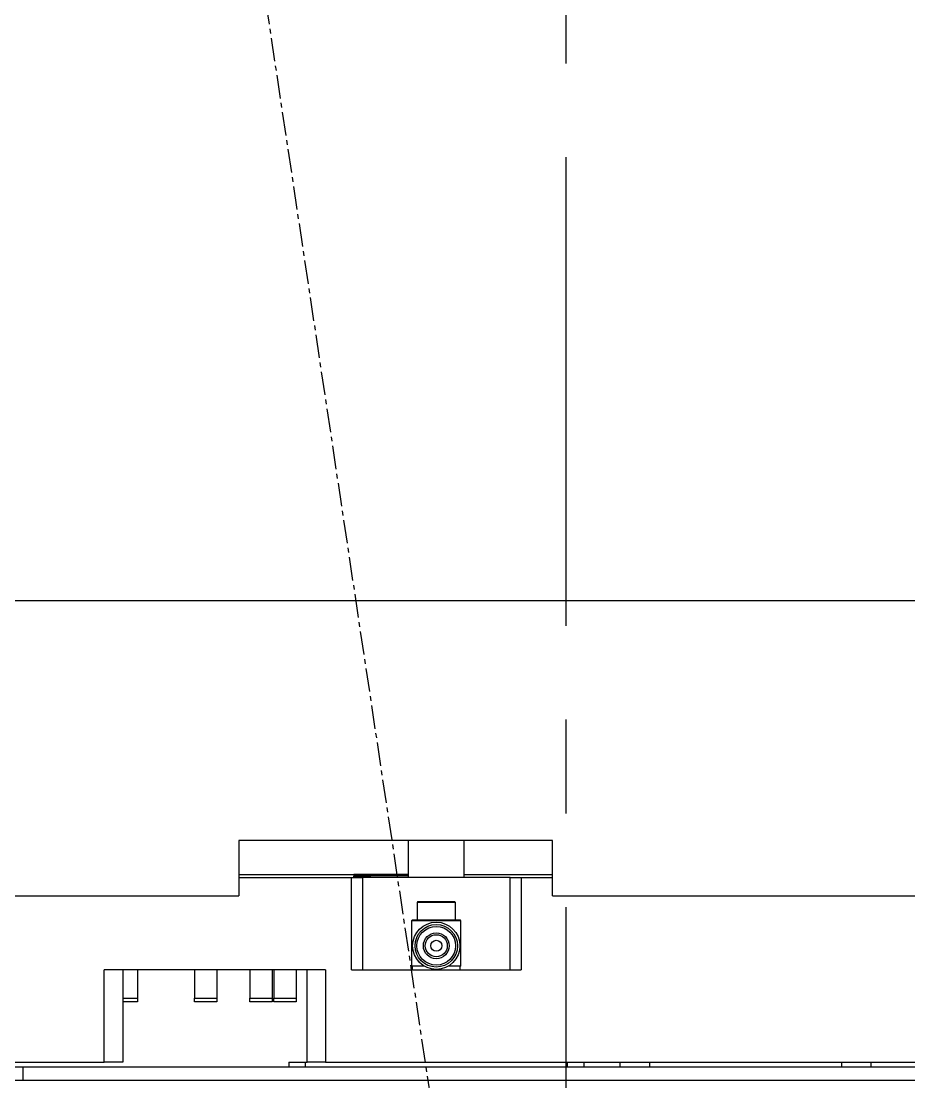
# Model space of a CAD drawing. Extents: x 500 to 100500, y -14500 to 21140.
# Drawn here: x 7839 to 8079.6, y -6954.6 to -6667.2 of the extents above; entities that cross this region are included whole.
import ezdxf

# ---------------------------------------------------------------- set-up
doc = ezdxf.new("R2010")
doc.units = 0
doc.linetypes.add('CENTER', pattern=[10.16, 6.35, -1.27, 1.27, -1.27])
doc.layers.get('0').update_dxf_attribs({"linetype": 'CONTINUOUS'})
doc.layers.add('Center', color=1, linetype='CENTER')

# ---------------------------------------------------------------- blocks, each defined once
blk = doc.blocks.new('KJVision F 2')
at = {"color": 3}
blk.add_line((-5618.72, -76763.69, -96.77), (-5418.72, -78093.69, -96.77), dxfattribs=at)
at = {"layer": 'Center', "color": 3, "ltscale": 20}
blk.add_line((-5386.22, -76388.32, -96.77), (-5386.22, -78093.69, -96.77), dxfattribs=at)
blk = doc.blocks.new('KJprobe Card F')
at = {"color": 6}
for p, q in [((31903.7, -77304.49, 43.99), (30603.7, -77304.49, 43.99)), ((31565.2, -77369.49, 43.99), (31565.2, -77384.49, 43.99)), ((31650.2, -77369.49, 43.99), (31565.2, -77369.49, 43.99)), ((31611.2, -77379.49, 43.99), (31611.2, -77369.49, 43.99)), ((31626.2, -77369.49, 43.99), (31626.2, -77379.49, 43.99)), ((31650.2, -77384.49, 43.99), (31650.2, -77369.49, 43.99)), ((31565.2, -77378.69, 43.99), (31596.4, -77378.69, 43.99)), ((31565.2, -77379.49, 43.99), (31595.7, -77379.49, 43.99)), ((31595.7, -77404.49, 43.99), (31595.7, -77379.49, 43.99)), ((31595.7, -77379.49, 43.99), (31598.7, -77379.49, 43.99)), ((31596.4, -77379.14, 43.99), (31596.3, -77379.14, 43.99)), ((31596.3, -77379.14, 43.99), (31596.3, -77379.49, 43.99)), ((31596.4, -77378.69, 43.99), (31596.4, -77378.94, 43.99)), ((31600.9, -77378.69, 43.99), (31596.4, -77378.69, 43.99)), ((31596.4, -77378.94, 43.99), (31596.4, -77379.24, 43.99)), ((31597.4, -77378.94, 43.99), (31596.4, -77378.94, 43.99)), ((31596.4, -77379.49, 43.99), (31596.4, -77379.24, 43.99)), ((31596.4, -77379.24, 43.99), (31597.4, -77379.24, 43.99)), ((31597.4, -77379.19, 43.99), (31597.4, -77378.89, 43.99)), ((31600.9, -77378.89, 43.99), (31597.4, -77378.89, 43.99)), ((31600.85, -77379.19, 43.99), (31597.4, -77379.19, 43.99)), ((31597.4, -77379.24, 43.99), (31597.4, -77379.19, 43.99)), ((31598.7, -77379.49, 43.99), (31598.7, -77404.49, 43.99)), ((31638.7, -77379.49, 43.99), (31598.7, -77379.49, 43.99)), ((31600.9, -77379.14, 43.99), (31600.85, -77379.14, 43.99)), ((31600.85, -77379.19, 43.99), (31600.85, -77379.14, 43.99)), ((31600.85, -77379.49, 43.99), (31600.85, -77379.19, 43.99)), ((31600.9, -77378.99, 43.99), (31600.9, -77378.69, 43.99)), ((31611.2, -77378.69, 43.99), (31600.9, -77378.69, 43.99)), ((31600.9, -77378.99, 43.99), (31611.2, -77378.99, 43.99)), ((31600.9, -77379.49, 43.99), (31600.9, -77378.99, 43.99)), ((31626.2, -77378.69, 43.99), (31650.2, -77378.69, 43.99)), ((31638.7, -77404.49, 43.99), (31638.7, -77379.49, 43.99)), ((31638.7, -77379.49, 43.99), (31641.7, -77379.49, 43.99)), ((31641.7, -77379.49, 43.99), (31641.7, -77404.49, 43.99)), ((31641.7, -77379.49, 43.99), (31650.2, -77379.49, 43.99)), ((31358.7, -77384.49, 43.99), (31565.2, -77384.49, 43.99)), ((31650.2, -77384.49, 43.99), (31903.7, -77384.49, 43.99)), ((31613.75, -77385.99, 43.99), (31613.5, -77386.24, 43.99)), ((31613.5, -77386.24, 43.99), (31613.5, -77390.99, 43.99)), ((31623.9, -77386.24, 43.99), (31613.5, -77386.24, 43.99)), ((31613.75, -77385.99, 43.99), (31623.65, -77385.99, 43.99)), ((31623.9, -77386.24, 43.99), (31623.65, -77385.99, 43.99)), ((31623.9, -77390.99, 43.99), (31623.9, -77386.24, 43.99)), ((31612.25, -77390.99, 43.99), (31612, -77391.24, 43.99)), ((31612, -77391.24, 43.99), (31612, -77403.49, 43.99)), ((31625.4, -77391.24, 43.99), (31612, -77391.24, 43.99)), ((31612.25, -77390.99, 43.99), (31625.15, -77390.99, 43.99)), ((31625.4, -77391.24, 43.99), (31625.15, -77390.99, 43.99)), ((31625.4, -77403.49, 43.99), (31625.4, -77391.24, 43.99)), ((31588.7, -77404.49, 43.99), (31528.7, -77404.49, 43.99)), ((31528.7, -77429.49, 43.99), (31528.7, -77404.49, 43.99)), ((31533.7, -77404.49, 43.99), (31533.7, -77429.49, 43.99)), ((31537.7, -77404.49, 43.99), (31537.7, -77412.19, 43.99)), ((31553.2, -77404.49, 43.99), (31553.2, -77412.19, 43.99)), ((31559.2, -77404.49, 43.99), (31559.2, -77412.19, 43.99)), ((31568.2, -77404.49, 43.99), (31568.2, -77412.19, 43.99)), ((31574.2, -77404.49, 43.99), (31574.2, -77412.19, 43.99)), ((31574.7, -77404.49, 43.99), (31574.7, -77412.19, 43.99)), ((31580.7, -77404.49, 43.99), (31580.7, -77412.19, 43.99)), ((31583.7, -77429.49, 43.99), (31583.7, -77404.49, 43.99)), ((31588.7, -77404.49, 43.99), (31588.7, -77429.49, 43.99)), ((31595.7, -77404.49, 43.99), (31641.7, -77404.49, 43.99)), ((31615.42, -77403.49, 43.99), (31612, -77403.49, 43.99)), ((31612.2, -77403.49, 43.99), (31612.2, -77404.49, 43.99)), ((31625.4, -77403.49, 43.99), (31621.97, -77403.49, 43.99)), ((31625.2, -77404.49, 43.99), (31625.2, -77403.49, 43.99)), ((31533.7, -77412.19, 43.99), (31537.7, -77412.19, 43.99)), ((31537.7, -77413.19, 43.99), (31533.7, -77413.19, 43.99)), ((31537.7, -77412.19, 43.99), (31537.7, -77413.19, 43.99)), ((31553.2, -77412.19, 43.99), (31559.2, -77412.19, 43.99)), ((31553.2, -77413.19, 43.99), (31553.2, -77412.19, 43.99)), ((31559.2, -77413.19, 43.99), (31553.2, -77413.19, 43.99)), ((31559.2, -77412.19, 43.99), (31559.2, -77413.19, 43.99)), ((31568.2, -77412.19, 43.99), (31574.2, -77412.19, 43.99)), ((31568.2, -77413.19, 43.99), (31568.2, -77412.19, 43.99)), ((31574.2, -77413.19, 43.99), (31568.2, -77413.19, 43.99)), ((31574.2, -77412.19, 43.99), (31574.2, -77413.19, 43.99)), ((31574.7, -77412.19, 43.99), (31580.7, -77412.19, 43.99)), ((31574.7, -77413.19, 43.99), (31574.7, -77412.19, 43.99)), ((31580.7, -77413.19, 43.99), (31574.7, -77413.19, 43.99)), ((31580.7, -77412.19, 43.99), (31580.7, -77413.19, 43.99)), ((30978.7, -77429.49, 43.99), (31528.7, -77429.49, 43.99)), ((31506.7, -77430.89, 43.99), (31501.7, -77430.89, 43.99)), ((31506.7, -77434.49, 43.99), (31506.7, -77430.89, 43.99)), ((32008.7, -77430.89, 43.99), (31506.7, -77430.89, 43.99)), ((31533.7, -77429.49, 43.99), (31528.7, -77429.49, 43.99)), ((31578.7, -77429.49, 43.99), (31578.7, -77430.89, 43.99)), ((31578.7, -77429.49, 43.99), (31583.2, -77429.49, 43.99)), ((31583.2, -77429.49, 43.99), (31583.7, -77429.49, 43.99)), ((31583.2, -77429.49, 43.99), (31583.2, -77430.89, 43.99)), ((31588.7, -77429.49, 43.99), (31583.7, -77429.49, 43.99)), ((31588.7, -77429.49, 43.99), (32018.7, -77429.49, 43.99)), ((31654.2, -77429.49, 43.99), (31654.2, -77430.89, 43.99)), ((31658.7, -77429.49, 43.99), (31658.7, -77430.89, 43.99)), ((31668.5, -77429.49, 43.99), (31668.5, -77430.89, 43.99)), ((31676.5, -77429.49, 43.99), (31676.5, -77430.89, 43.99)), ((31728.5, -77429.49, 43.99), (31728.5, -77430.89, 43.99)), ((31736.5, -77429.49, 43.99), (31736.5, -77430.89, 43.99)), ((31506.7, -77434.49, 43.99), (31502.55, -77434.49, 43.99)), ((32008.7, -77434.49, 43.99), (31506.7, -77434.49, 43.99))]:
    blk.add_line(p, q, dxfattribs=at)
for radius in [6.4, 5.75, 5.25, 3.5, 3, 1.5]:
    blk.add_circle((31618.7, -77397.99, 43.99), radius, dxfattribs=at)

msp = doc.modelspace()

# ---------------------------------------------------------------- block references
msp.add_blockref('KJprobe Card F', (-23667.2, 70480.25, -119.8))
at = {"layer": 'Center'}
msp.add_blockref('KJVision F 2', (13372.87, 71106.65, 20.95), dxfattribs=at)

doc.saveas('drawing.dxf')
